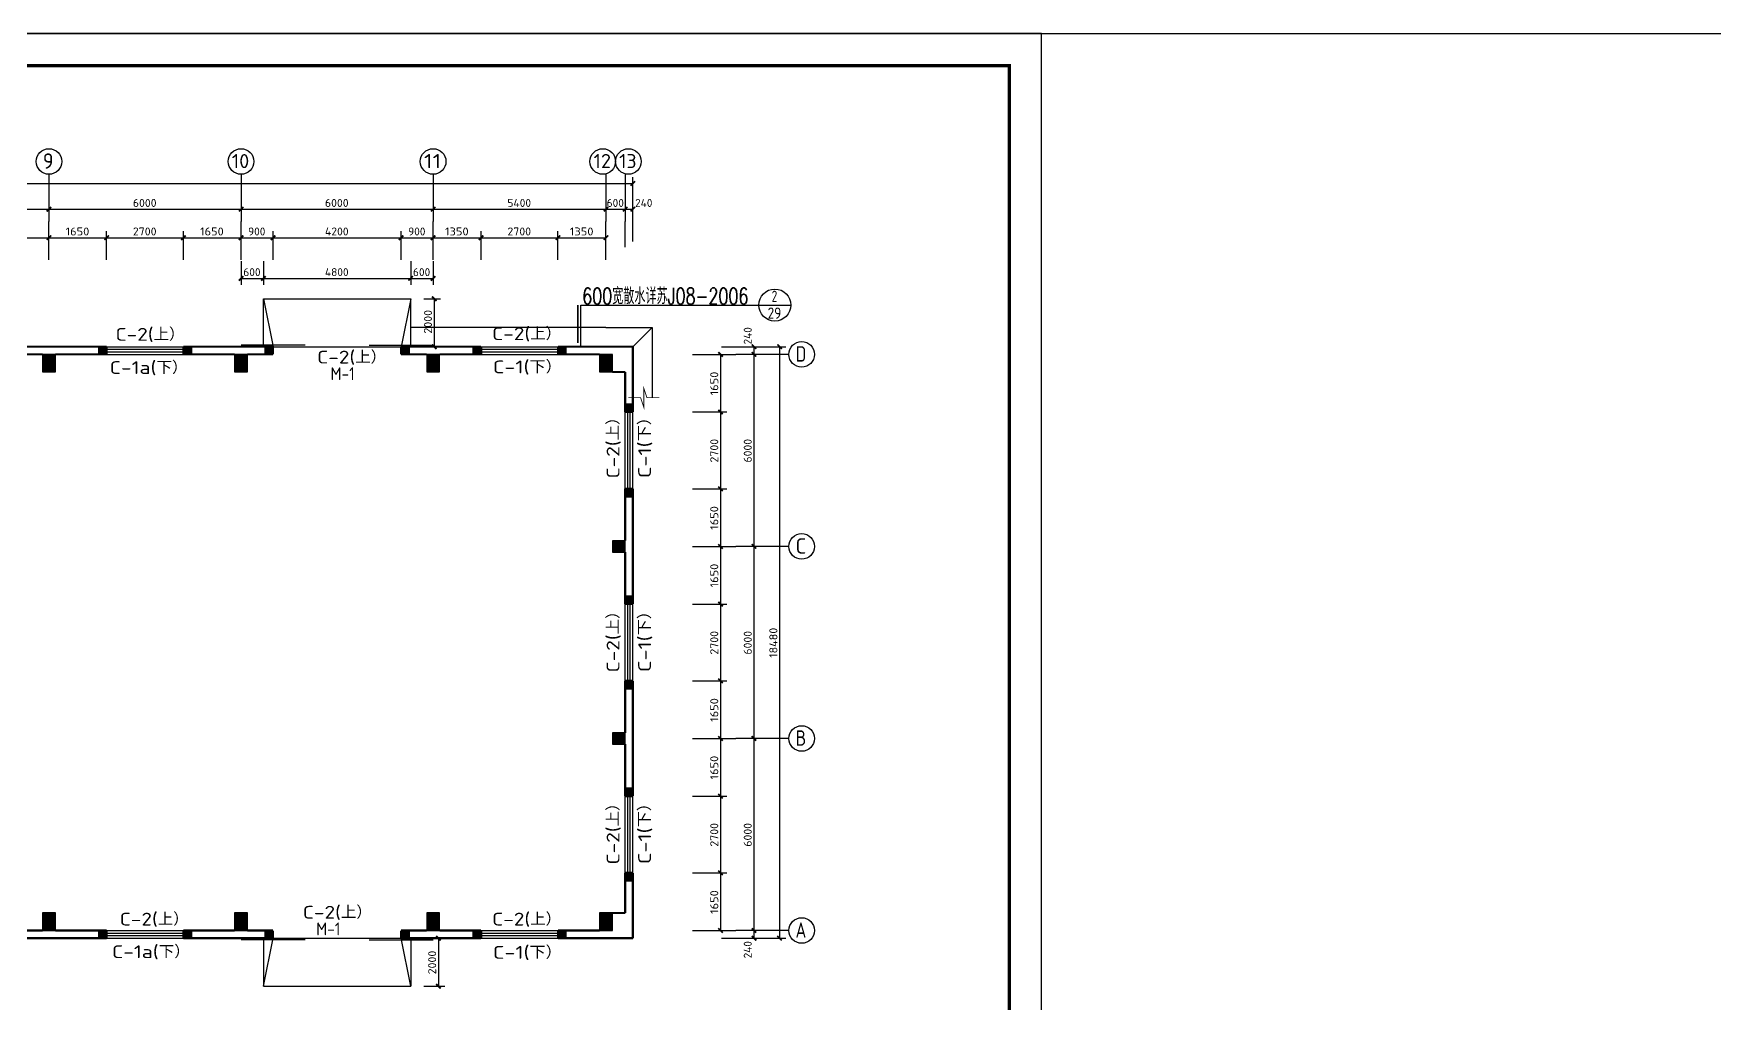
# Model space of a CAD drawing. Extents: x -165130 to 255370, y -346822 to 187778.
# Drawn here: x -112510 to -60005, y -198920 to -168622 of the extents above; entities that cross this region are included whole.
import ezdxf
from ezdxf.enums import TextEntityAlignment as Align

# ---------------------------------------------------------------- set-up
doc = ezdxf.new("R2010")
doc.units = 0
doc.header["$MEASUREMENT"] = 0
doc.linetypes.add('2', pattern=[38.000001, 30.000001, -3, 2, -3])
for name, color, linetype in [('18_7', 5, 'CONTINUOUS'), ('PUB_TITLE', 4, 'CONTINUOUS'), ('中文', 2, 'CONTINUOUS'), ('剖断线__粗线', 7, 'CONTINUOUS'), ('填充图案', 7, 'CONTINUOUS'), ('墙线__粗线', 7, 'CONTINUOUS'), ('尺寸线及数字', 253, 'CONTINUOUS'), ('层0', 253, 'CONTINUOUS'), ('折断线', 253, 'CONTINUOUS'), ('柱子', 7, 'CONTINUOUS'), ('柱子__填充', 253, 'CONTINUOUS'), ('自绘柱', 2, 'CONTINUOUS'), ('详图索引', 1, 'CONTINUOUS'), ('轴线__尺寸数字', 4, 'CONTINUOUS'), ('轴线__点划线', 94, '2'), ('轴线__轴线号和轴圈', 94, 'CONTINUOUS'), ('门窗', 5, 'CONTINUOUS'), ('门窗名称', 2, 'CONTINUOUS')]:
    doc.layers.add(name, color=color, linetype=linetype)
doc.styles.add('HZ', font='txt', dxfattribs={"width": 0.7, "height": 5, "bigfont": 'STF:宋体'})
doc.styles.get("Standard").update_dxf_attribs({"font": 'TSSDENG', "height": 3, "bigfont": 'TSSDCHN'})

# ---------------------------------------------------------------- blocks, each defined once
blk = doc.blocks.new('qar5gesfd')
at = {"layer": 'PUB_TITLE'}
blk.add_lwpolyline([(-86068, 153824), (-1968, 153824), (-1968, 213224), (-86068, 213224)], close=True, dxfattribs=at)
at = {"layer": 'PUB_TITLE', "const_width": 100}
blk.add_lwpolyline([(-83568, 154824), (-2968, 154824), (-2968, 212224), (-83568, 212224)], close=True, dxfattribs=at)

msp = doc.modelspace()

# ---------------------------------------------------------------- linework, layer by layer
at = {"layer": '18_7'}
for p, q in [((-104029.644, -178353.133, -625.1), (-106029.632, -178353.133, -625.1)), ((-102029.656, -178353.133, -625.1), (-100029.632, -178353.133, -625.1)), ((-104029.644, -196933.129, -625.1), (-106029.632, -196933.129, -625.1)), ((-102029.656, -196933.129, -625.1), (-100029.632, -196933.129, -625.1))]:
    msp.add_line(p, q, dxfattribs=at)
at = {"layer": '剖断线__粗线', "const_width": 52.5, "elevation": -625.1}
msp.add_lwpolyline([(-95514.031, -178292.26), (-95514.031, -177102.257)], dxfattribs=at)
at = {"layer": '填充图案'}
for points in [[(-110229.632, -178403.13, -625.1), (-110469.646, -178403.13, -625.1), (-110229.632, -178643.127, -625.1), (-110469.646, -178643.127, -625.1)], [(-107589.654, -178403.13, -625.1), (-107829.632, -178403.13, -625.1), (-107589.654, -178643.127, -625.1), (-107829.632, -178643.127, -625.1)], [(-105029.656, -178403.13, -625.1), (-105269.634, -178403.13, -625.1), (-105029.656, -178643.127, -625.1), (-105269.634, -178643.127, -625.1)], [(-100789.666, -178403.13, -625.1), (-101029.644, -178403.13, -625.1), (-100789.666, -178643.127, -625.1), (-101029.644, -178643.127, -625.1)], [(-98529.632, -178403.13, -625.1), (-98769.646, -178403.13, -625.1), (-98529.632, -178643.127, -625.1), (-98769.646, -178643.127, -625.1)], [(-95889.654, -178403.13, -625.1), (-96129.632, -178403.13, -625.1), (-95889.654, -178643.127, -625.1), (-96129.632, -178643.127, -625.1)], [(-93789.654, -180203.13, -625.1), (-94029.632, -180203.13, -625.1), (-93789.654, -180443.127, -625.1), (-94029.632, -180443.127, -625.1)], [(-93789.654, -182843.127, -625.1), (-94029.632, -182843.127, -625.1), (-93789.654, -183083.132, -625.1), (-94029.632, -183083.132, -625.1)], [(-93789.654, -186203.13, -625.1), (-94029.632, -186203.13, -625.1), (-93789.654, -186443.127, -625.1), (-94029.632, -186443.127, -625.1)], [(-93789.654, -188843.127, -625.1), (-94029.632, -188843.127, -625.1), (-93789.654, -189083.132, -625.1), (-94029.632, -189083.132, -625.1)], [(-93789.654, -192203.13, -625.1), (-94029.632, -192203.13, -625.1), (-93789.654, -192443.127, -625.1), (-94029.632, -192443.127, -625.1)], [(-93789.654, -194843.127, -625.1), (-94029.632, -194843.127, -625.1), (-93789.654, -195083.132, -625.1), (-94029.632, -195083.132, -625.1)], [(-110229.632, -196643.127, -625.1), (-110469.646, -196643.127, -625.1), (-110229.632, -196883.132, -625.1), (-110469.646, -196883.132, -625.1)], [(-107589.654, -196643.127, -625.1), (-107829.632, -196643.127, -625.1), (-107589.654, -196883.132, -625.1), (-107829.632, -196883.132, -625.1)], [(-105029.656, -196643.127, -625.1), (-105269.634, -196643.127, -625.1), (-105029.656, -196883.132, -625.1), (-105269.634, -196883.132, -625.1)], [(-100789.666, -196643.127, -625.1), (-101029.644, -196643.127, -625.1), (-100789.666, -196883.132, -625.1), (-101029.644, -196883.132, -625.1)], [(-98529.632, -196643.127, -625.1), (-98769.646, -196643.127, -625.1), (-98529.632, -196883.132, -625.1), (-98769.646, -196883.132, -625.1)], [(-95889.654, -196643.127, -625.1), (-96129.632, -196643.127, -625.1), (-95889.654, -196883.132, -625.1), (-96129.632, -196883.132, -625.1)]]:
    msp.add_solid(points, dxfattribs=at)
at = {"layer": '墙线__粗线', "const_width": 67.5, "elevation": -625.1}
for points in [[(-112029.632, -178403.13), (-113829.632, -178403.13)], [(-112029.632, -178403.13), (-110229.632, -178403.13)], [(-110469.646, -178643.127), (-110469.646, -178403.13)], [(-110229.632, -178643.127), (-110229.632, -178403.13)], [(-110229.632, -178643.127), (-110229.632, -178403.13)], [(-106029.632, -178403.13), (-107829.632, -178403.13)], [(-107829.632, -178643.127), (-107829.632, -178403.13)], [(-107829.632, -178643.127), (-107829.632, -178403.13)], [(-107589.654, -178643.127), (-107589.654, -178403.13)], [(-106029.632, -178403.13), (-105029.656, -178403.13)], [(-105269.634, -178643.127), (-105269.634, -178403.13)], [(-105029.656, -178643.127), (-105029.656, -178403.13)], [(-105029.656, -178643.127), (-105029.656, -178403.13)], [(-100029.632, -178403.13), (-101029.644, -178403.13)], [(-101029.644, -178643.127), (-101029.644, -178403.13)], [(-101029.644, -178643.127), (-101029.644, -178403.13)], [(-100789.666, -178643.127), (-100789.666, -178403.13)], [(-100029.632, -178403.13), (-98529.632, -178403.13)], [(-98769.646, -178643.127), (-98769.646, -178403.13)], [(-98529.632, -178643.127), (-98529.632, -178403.13)], [(-98529.632, -178643.127), (-98529.632, -178403.13)], [(-94629.632, -178403.13), (-96129.632, -178403.13)], [(-96129.632, -178643.127), (-96129.632, -178403.13)], [(-96129.632, -178643.127), (-96129.632, -178403.13)], [(-95889.654, -178643.127), (-95889.654, -178403.13)], [(-94629.632, -178403.13), (-93789.654, -178403.13)], [(-93789.654, -178403.13), (-93789.654, -180443.127)], [(-112229.656, -178643.127), (-113829.632, -178643.127)], [(-111829.644, -178643.127), (-110229.632, -178643.127)], [(-106229.656, -178643.127), (-107829.632, -178643.127)], [(-105829.644, -178643.127), (-105029.656, -178643.127)], [(-100229.656, -178643.127), (-101029.644, -178643.127)], [(-99829.644, -178643.127), (-98529.632, -178643.127)], [(-94829.656, -178643.127), (-96129.632, -178643.127)], [(-94429.644, -179193.13), (-94029.632, -179193.13)], [(-94029.632, -179193.13), (-94029.632, -180443.127)], [(-93789.654, -180203.13), (-94029.632, -180203.13)], [(-93789.654, -180443.127), (-94029.632, -180443.127)], [(-94029.632, -184468.133), (-94029.632, -182843.127)], [(-93789.654, -182843.127), (-94029.632, -182843.127)], [(-93789.654, -183083.132), (-94029.632, -183083.132)], [(-93789.654, -184643.127), (-93789.654, -182843.127)], [(-94029.632, -184818.13), (-94029.632, -186443.127)], [(-93789.654, -184643.127), (-93789.654, -186443.127)], [(-93789.654, -186203.13), (-94029.632, -186203.13)], [(-93789.654, -186443.127), (-94029.632, -186443.127)], [(-94029.632, -190468.133), (-94029.632, -188843.127)], [(-93789.654, -188843.127), (-94029.632, -188843.127)], [(-93789.654, -190643.127), (-93789.654, -188843.127)], [(-93789.654, -189083.132), (-94029.632, -189083.132)], [(-94029.632, -190818.13), (-94029.632, -192443.127)], [(-93789.654, -190643.127), (-93789.654, -192443.127)], [(-93789.654, -192203.13), (-94029.632, -192203.13)], [(-93789.654, -192443.127), (-94029.632, -192443.127)], [(-93789.654, -194843.127), (-94029.632, -194843.127)], [(-94029.632, -196093.133), (-94029.632, -194843.127)], [(-93789.654, -195083.132), (-94029.632, -195083.132)], [(-93789.654, -196883.132), (-93789.654, -194843.127)], [(-94429.644, -196093.133), (-94029.632, -196093.133)], [(-112229.656, -196643.127), (-113829.632, -196643.127)], [(-112029.632, -196883.132), (-113829.632, -196883.132)], [(-112029.632, -196883.132), (-110229.632, -196883.132)], [(-111829.644, -196643.127), (-110229.632, -196643.127)], [(-110469.646, -196883.132), (-110469.646, -196643.127)], [(-110229.632, -196883.132), (-110229.632, -196643.127)], [(-110229.632, -196883.132), (-110229.632, -196643.127)], [(-106229.656, -196643.127), (-107829.632, -196643.127)], [(-107829.632, -196883.132), (-107829.632, -196643.127)], [(-107829.632, -196883.132), (-107829.632, -196643.127)], [(-106029.632, -196883.132), (-107829.632, -196883.132)], [(-107589.654, -196883.132), (-107589.654, -196643.127)], [(-106029.632, -196883.132), (-105029.656, -196883.132)], [(-105829.644, -196643.127), (-105029.656, -196643.127)], [(-105269.634, -196883.132), (-105269.634, -196643.127)], [(-105029.656, -196883.132), (-105029.656, -196643.127)], [(-105029.656, -196883.132), (-105029.656, -196643.127)], [(-100229.656, -196643.127), (-101029.644, -196643.127)], [(-101029.644, -196883.132), (-101029.644, -196643.127)], [(-101029.644, -196883.132), (-101029.644, -196643.127)], [(-100029.632, -196883.132), (-101029.644, -196883.132)], [(-100789.666, -196883.132), (-100789.666, -196643.127)], [(-100029.632, -196883.132), (-98529.632, -196883.132)], [(-99829.644, -196643.127), (-98529.632, -196643.127)], [(-98769.646, -196883.132), (-98769.646, -196643.127)], [(-98529.632, -196883.132), (-98529.632, -196643.127)], [(-98529.632, -196883.132), (-98529.632, -196643.127)], [(-94829.656, -196643.127), (-96129.632, -196643.127)], [(-96129.632, -196883.132), (-96129.632, -196643.127)], [(-96129.632, -196883.132), (-96129.632, -196643.127)], [(-94629.632, -196883.132), (-96129.632, -196883.132)], [(-95889.654, -196883.132), (-95889.654, -196643.127)], [(-94629.632, -196883.132), (-93789.654, -196883.132)]]:
    msp.add_lwpolyline(points, dxfattribs=at)
at = {"layer": '尺寸线及数字', "color": 94}
for p, q in [((-112029.632, -175689.938, -625.1), (-112029.632, -174798.882, -625.1)), ((-110229.632, -175689.938, -625.1), (-110229.632, -174798.882, -625.1)), ((-107829.632, -175689.938, -625.1), (-107829.632, -174798.882, -625.1)), ((-106029.632, -175689.938, -625.1), (-106029.632, -174798.882, -625.1)), ((-106029.632, -175689.938, -625.1), (-106029.632, -174798.882, -625.1)), ((-105029.656, -175689.938, -625.1), (-105029.656, -174798.882, -625.1)), ((-101029.644, -175689.938, -625.1), (-101029.644, -174798.882, -625.1)), ((-100029.632, -175689.938, -625.1), (-100029.632, -174798.882, -625.1)), ((-98529.632, -175689.938, -625.1), (-98529.632, -174798.882, -625.1)), ((-96129.632, -175689.938, -625.1), (-96129.632, -174798.882, -625.1)), ((-94629.632, -175689.938, -625.1), (-94629.632, -174798.882, -625.1)), ((-113829.632, -174998.879, -625.1), (-112029.632, -174998.879, -625.1)), ((-112029.632, -174998.879, -625.1), (-110229.632, -174998.879, -625.1)), ((-110229.632, -174998.879, -625.1), (-107829.632, -174998.879, -625.1)), ((-107829.632, -174998.879, -625.1), (-106029.632, -174998.879, -625.1)), ((-106029.632, -174998.879, -625.1), (-105029.656, -174998.879, -625.1)), ((-105029.656, -174998.879, -625.1), (-101029.644, -174998.879, -625.1)), ((-101029.644, -174998.879, -625.1), (-100029.632, -174998.879, -625.1)), ((-100029.632, -174998.879, -625.1), (-98529.632, -174998.879, -625.1)), ((-98529.632, -174998.879, -625.1), (-96129.632, -174998.879, -625.1)), ((-96129.632, -174998.879, -625.1), (-94629.632, -174998.879, -625.1)), ((-106029.632, -175729.067, -625.1), (-106029.632, -176469.372, -625.1)), ((-105329.656, -175729.067, -625.1), (-105329.656, -176469.372, -625.1)), ((-100729.644, -175729.067, -625.1), (-100729.644, -176469.372, -625.1)), ((-100029.632, -175729.067, -625.1), (-100029.632, -176469.372, -625.1)), ((-106029.632, -176269.375, -625.1), (-105329.656, -176269.375, -625.1)), ((-105329.656, -176269.375, -625.1), (-100729.644, -176269.375, -625.1)), ((-100729.644, -176269.375, -625.1), (-100029.632, -176269.375, -625.1)), ((-100319.634, -176903.13, -625.1), (-99795.952, -176903.13, -625.1)), ((-99995.977, -176903.13, -625.1), (-99995.977, -178403.13, -625.1)), ((-100319.634, -178403.13, -625.1), (-99795.952, -178403.13, -625.1)), ((-91929.778, -178643.127, -625.1), (-90852.093, -178643.127, -625.1)), ((-91052.08, -178643.127, -625.1), (-91052.08, -180443.127, -625.1)), ((-91929.778, -180443.127, -625.1), (-90852.093, -180443.127, -625.1)), ((-91052.08, -180443.127, -625.1), (-91052.08, -182843.127, -625.1)), ((-91929.778, -182843.127, -625.1), (-90852.093, -182843.127, -625.1)), ((-91052.08, -182843.127, -625.1), (-91052.08, -184643.127, -625.1)), ((-91929.778, -184643.127, -625.1), (-90852.093, -184643.127, -625.1)), ((-91929.778, -184643.127, -625.1), (-90852.093, -184643.127, -625.1)), ((-91052.08, -184643.127, -625.1), (-91052.08, -186443.127, -625.1)), ((-91929.778, -186443.127, -625.1), (-90852.093, -186443.127, -625.1)), ((-91052.08, -186443.127, -625.1), (-91052.08, -188843.127, -625.1)), ((-91929.778, -188843.127, -625.1), (-90852.093, -188843.127, -625.1)), ((-91052.08, -188843.127, -625.1), (-91052.08, -190643.127, -625.1)), ((-91929.778, -190643.127, -625.1), (-90852.093, -190643.127, -625.1)), ((-91929.778, -190643.127, -625.1), (-90852.093, -190643.127, -625.1)), ((-91052.08, -190643.127, -625.1), (-91052.08, -192443.127, -625.1)), ((-91929.778, -192443.127, -625.1), (-90852.093, -192443.127, -625.1)), ((-91052.08, -192443.127, -625.1), (-91052.08, -194843.127, -625.1)), ((-91929.778, -194843.127, -625.1), (-90852.093, -194843.127, -625.1)), ((-91052.08, -194843.127, -625.1), (-91052.08, -196643.127, -625.1)), ((-100322.71, -196883.132, -625.1), (-99664.336, -196883.132, -625.1)), ((-99864.324, -196883.132, -625.1), (-99864.324, -198383.132, -625.1)), ((-91929.778, -196643.127, -625.1), (-90852.093, -196643.127, -625.1)), ((-100322.71, -198383.132, -625.1), (-99664.336, -198383.132, -625.1))]:
    msp.add_line(p, q, dxfattribs=at)
at = {"layer": '尺寸线及数字', "color": 94, "const_width": 54, "elevation": -625.1}
for points in [[(-112099.651, -175068.88), (-111959.649, -174928.878)], [(-112099.651, -175068.88), (-111959.649, -174928.878)], [(-110299.651, -175068.88), (-110159.649, -174928.878)], [(-110299.651, -175068.88), (-110159.649, -174928.878)], [(-107899.651, -175068.88), (-107759.649, -174928.878)], [(-106099.651, -175068.88), (-105959.649, -174928.878)], [(-106099.651, -175068.88), (-105959.649, -174928.878)], [(-105099.639, -175068.88), (-104959.637, -174928.878)], [(-101099.663, -175068.88), (-100959.661, -174928.878)], [(-100099.651, -175068.88), (-99959.649, -174928.878)], [(-100099.651, -175068.88), (-99959.649, -174928.878)], [(-98599.651, -175068.88), (-98459.649, -174928.878)], [(-98599.651, -175068.88), (-98459.649, -174928.878)], [(-96199.651, -175068.88), (-96059.649, -174928.878)], [(-94699.651, -175068.88), (-94559.649, -174928.878)], [(-106099.651, -176339.376), (-105959.649, -176199.374)], [(-105399.639, -176339.376), (-105259.637, -176199.374)], [(-100799.663, -176339.376), (-100659.661, -176199.374)], [(-100099.651, -176339.376), (-99959.649, -176199.374)], [(-99925.957, -176973.132), (-100065.96, -176833.129)], [(-99925.957, -178473.132), (-100065.96, -178333.129)], [(-90982.098, -178713.128), (-91122.1, -178573.135)], [(-90982.098, -180513.128), (-91122.1, -180373.135)], [(-90982.098, -182913.137), (-91122.1, -182773.135)], [(-90982.098, -184713.128), (-91122.1, -184573.135)], [(-90982.098, -184713.128), (-91122.1, -184573.135)], [(-90982.098, -186513.128), (-91122.1, -186373.135)], [(-90982.098, -188913.137), (-91122.1, -188773.135)], [(-90982.098, -190713.128), (-91122.1, -190573.135)], [(-90982.098, -190713.128), (-91122.1, -190573.135)], [(-90982.098, -192513.128), (-91122.1, -192373.135)], [(-90982.098, -194913.137), (-91122.1, -194773.135)], [(-99794.341, -196953.133), (-99934.344, -196813.131)], [(-90982.098, -196713.128), (-91122.1, -196573.135)], [(-99794.341, -198453.133), (-99934.344, -198313.131)]]:
    msp.add_lwpolyline(points, dxfattribs=at)
at = {"layer": '折断线', "const_width": 27, "elevation": -625.1}
msp.add_lwpolyline([(-93930.132, -179996.45), (-93549.09, -179996.45), (-93449.077, -180296.45), (-93449.077, -179696.45), (-93349.102, -179996.45), (-92968.023, -179996.45)], dxfattribs=at)
at = {"layer": '柱子', "color": 2, "elevation": -625.1}
for points in [[(-112229.656, -178643.127), (-112229.656, -179193.13), (-111829.644, -179193.13), (-111829.644, -178643.127), (-112229.656, -178643.127), (-112229.656, -179193.13)], [(-106229.656, -178643.127), (-106229.656, -179193.13), (-105829.644, -179193.13), (-105829.644, -178643.127), (-106229.656, -178643.127), (-106229.656, -179193.13)], [(-100229.656, -178643.127), (-100229.656, -179193.13), (-99829.644, -179193.13), (-99829.644, -178643.127), (-100229.656, -178643.127), (-100229.656, -179193.13)], [(-94829.656, -178643.127), (-94829.656, -179193.13), (-94429.644, -179193.13), (-94429.644, -178643.127), (-94829.656, -178643.127), (-94829.656, -179193.13)], [(-94429.644, -184818.13), (-94029.632, -184818.13), (-94029.632, -184468.133), (-94429.644, -184468.133), (-94429.644, -184818.13), (-94029.632, -184818.13)], [(-94429.644, -190818.13), (-94029.632, -190818.13), (-94029.632, -190468.133), (-94429.644, -190468.133), (-94429.644, -190818.13), (-94029.632, -190818.13)], [(-112229.656, -196093.133), (-112229.656, -196643.127), (-111829.644, -196643.127), (-111829.644, -196093.133), (-112229.656, -196093.133), (-112229.656, -196643.127)], [(-106229.656, -196093.133), (-106229.656, -196643.127), (-105829.644, -196643.127), (-105829.644, -196093.133), (-106229.656, -196093.133), (-106229.656, -196643.127)], [(-100229.656, -196093.133), (-100229.656, -196643.127), (-99829.644, -196643.127), (-99829.644, -196093.133), (-100229.656, -196093.133), (-100229.656, -196643.127)], [(-94829.656, -196093.133), (-94829.656, -196643.127), (-94429.644, -196643.127), (-94429.644, -196093.133), (-94829.656, -196093.133), (-94829.656, -196643.127)]]:
    msp.add_lwpolyline(points, dxfattribs=at)
at = {"layer": '柱子__填充'}
for points in [[(-112229.656, -178643.127, -625.1), (-111829.644, -178643.127, -625.1), (-112229.656, -179193.13, -625.1), (-111829.644, -179193.13, -625.1)], [(-106229.656, -178643.127, -625.1), (-105829.644, -178643.127, -625.1), (-106229.656, -179193.13, -625.1), (-105829.644, -179193.13, -625.1)], [(-100229.656, -178643.127, -625.1), (-99829.644, -178643.127, -625.1), (-100229.656, -179193.13, -625.1), (-99829.644, -179193.13, -625.1)], [(-94829.656, -178643.127, -625.1), (-94429.644, -178643.127, -625.1), (-94829.656, -179193.13, -625.1), (-94429.644, -179193.13, -625.1)], [(-94429.644, -184818.13, -625.1), (-94429.644, -184468.133, -625.1), (-94029.632, -184818.13, -625.1), (-94029.632, -184468.133, -625.1)], [(-94429.644, -190818.13, -625.1), (-94429.644, -190468.133, -625.1), (-94029.632, -190818.13, -625.1), (-94029.632, -190468.133, -625.1)], [(-112229.656, -196093.133, -625.1), (-111829.644, -196093.133, -625.1), (-112229.656, -196643.127, -625.1), (-111829.644, -196643.127, -625.1)], [(-106229.656, -196093.133, -625.1), (-105829.644, -196093.133, -625.1), (-106229.656, -196643.127, -625.1), (-105829.644, -196643.127, -625.1)], [(-100229.656, -196093.133, -625.1), (-99829.644, -196093.133, -625.1), (-100229.656, -196643.127, -625.1), (-99829.644, -196643.127, -625.1)], [(-94829.656, -196093.133, -625.1), (-94429.644, -196093.133, -625.1), (-94829.656, -196643.127, -625.1), (-94429.644, -196643.127, -625.1)]]:
    msp.add_solid(points, dxfattribs=at)
at = {"layer": '自绘柱'}
for p, q in [((-105329.656, -178403.13, -625.1), (-105329.656, -176903.13, -625.1)), ((-105329.656, -176903.13, -625.1), (-105029.656, -178403.13, -625.1)), ((-105329.656, -176903.13, -625.1), (-100729.644, -176903.13, -625.1)), ((-100729.644, -176903.13, -625.1), (-101029.644, -178403.13, -625.1)), ((-100729.644, -178403.13, -625.1), (-100729.644, -176903.13, -625.1)), ((-94629.632, -177803.13, -625.1), (-100729.644, -177803.13, -625.1)), ((-94629.632, -177803.13, -625.1), (-93189.654, -177803.13, -625.1)), ((-93789.654, -178403.13, -625.1), (-93189.654, -177803.13, -625.1)), ((-93189.654, -177803.13, -625.1), (-93189.654, -179996.45, -625.1)), ((-105029.656, -178403.13, -625.1), (-101029.644, -178403.13, -625.1)), ((-105329.656, -196883.132, -625.1), (-105329.656, -198383.132, -625.1)), ((-105329.656, -198383.132, -625.1), (-105029.656, -196883.132, -625.1)), ((-105029.656, -196883.132, -625.1), (-101029.644, -196883.132, -625.1)), ((-100729.644, -198383.132, -625.1), (-101029.644, -196883.132, -625.1)), ((-100729.644, -196883.132, -625.1), (-100729.644, -198383.132, -625.1)), ((-105329.656, -198383.132, -625.1), (-100729.644, -198383.132, -625.1))]:
    msp.add_line(p, q, dxfattribs=at)
at = {"layer": '详图索引'}
for p, q in [((-95414.019, -178392.254, -625.1), (-95414.019, -177101.754, -625.1)), ((-95414.019, -177101.754, -625.1), (-89854.021, -177101.754, -625.1)), ((-89854.021, -177101.754, -625.1), (-88854.009, -177101.754, -625.1))]:
    msp.add_line(p, q, dxfattribs=at)
msp.add_circle((-89354.034, -177101.754, -625.1), 500, dxfattribs=at)
at = {"layer": '轴线__尺寸数字', "color": 94}
for p, q in [((-93789.654, -175116.543, -625.1), (-93789.654, -173106.649, -625.1)), ((-154269.646, -173306.646, -625.1), (-93789.654, -173306.646, -625.1)), ((-93789.654, -173316.643, -625.1), (-93789.654, -173306.646, -625.1)), ((-118029.632, -174106.643, -625.1), (-112029.632, -174106.643, -625.1)), ((-112029.632, -174116.65, -625.1), (-112029.632, -174106.643, -625.1)), ((-112029.632, -174106.643, -625.1), (-106029.632, -174106.643, -625.1)), ((-112029.632, -174116.65, -625.1), (-112029.632, -174106.643, -625.1)), ((-106029.632, -174116.65, -625.1), (-106029.632, -174106.643, -625.1)), ((-106029.632, -174106.643, -625.1), (-100029.632, -174106.643, -625.1)), ((-106029.632, -174116.65, -625.1), (-106029.632, -174106.643, -625.1)), ((-100029.632, -174116.65, -625.1), (-100029.632, -174106.643, -625.1)), ((-100029.632, -174106.643, -625.1), (-94629.632, -174106.643, -625.1)), ((-100029.632, -174116.65, -625.1), (-100029.632, -174106.643, -625.1)), ((-94629.632, -174116.65, -625.1), (-94629.632, -174106.643, -625.1)), ((-94629.632, -174106.643, -625.1), (-94029.632, -174106.643, -625.1)), ((-94629.632, -174116.65, -625.1), (-94629.632, -174106.643, -625.1)), ((-94029.632, -174116.65, -625.1), (-94029.632, -174106.643, -625.1)), ((-94029.632, -174106.643, -625.1), (-93789.654, -174106.643, -625.1)), ((-91016.228, -178403.13, -625.1), (-89006.353, -178403.13, -625.1)), ((-90006.328, -178403.13, -625.1), (-90006.328, -178643.127, -625.1)), ((-89216.338, -178403.13, -625.1), (-89206.341, -178403.13, -625.1)), ((-89206.341, -178403.13, -625.1), (-89206.341, -196883.132, -625.1)), ((-90016.326, -178643.127, -625.1), (-90006.328, -178643.127, -625.1)), ((-90006.328, -178643.127, -625.1), (-90006.328, -184643.127, -625.1)), ((-90016.326, -184643.127, -625.1), (-90006.328, -184643.127, -625.1)), ((-90016.326, -184643.127, -625.1), (-90006.328, -184643.127, -625.1)), ((-90006.328, -184643.127, -625.1), (-90006.328, -190643.127, -625.1)), ((-90016.326, -190643.127, -625.1), (-90006.328, -190643.127, -625.1)), ((-90016.326, -190643.127, -625.1), (-90006.328, -190643.127, -625.1)), ((-90006.328, -190643.127, -625.1), (-90006.328, -196643.127, -625.1)), ((-91016.228, -196883.132, -625.1), (-89006.353, -196883.132, -625.1)), ((-90016.326, -196643.127, -625.1), (-90006.328, -196643.127, -625.1)), ((-90006.328, -196643.127, -625.1), (-90006.328, -196883.132, -625.1)), ((-89216.338, -196883.132, -625.1), (-89206.341, -196883.132, -625.1))]:
    msp.add_line(p, q, dxfattribs=at)
at = {"layer": '轴线__尺寸数字', "color": 94, "const_width": 54, "elevation": -625.1}
for points in [[(-93859.637, -173376.647), (-93719.634, -173236.645)], [(-112099.651, -174176.644), (-111959.649, -174036.642)], [(-112099.651, -174176.644), (-111959.649, -174036.642)], [(-106099.651, -174176.644), (-105959.649, -174036.642)], [(-106099.651, -174176.644), (-105959.649, -174036.642)], [(-100099.651, -174176.644), (-99959.649, -174036.642)], [(-100099.651, -174176.644), (-99959.649, -174036.642)], [(-94699.651, -174176.644), (-94559.649, -174036.642)], [(-94699.651, -174176.644), (-94559.649, -174036.642)], [(-94099.651, -174176.644), (-93959.649, -174036.642)], [(-93859.637, -174176.644), (-93719.634, -174036.642)], [(-89936.346, -178473.132), (-90076.348, -178333.129)], [(-89136.321, -178473.132), (-89276.324, -178333.129)], [(-89936.346, -178713.128), (-90076.348, -178573.135)], [(-89936.346, -184713.128), (-90076.348, -184573.135)], [(-89936.346, -184713.128), (-90076.348, -184573.135)], [(-89936.346, -190713.128), (-90076.348, -190573.135)], [(-89936.346, -190713.128), (-90076.348, -190573.135)], [(-89936.346, -196713.128), (-90076.348, -196573.135)], [(-89936.346, -196953.133), (-90076.348, -196813.131)], [(-89136.321, -196953.142), (-89276.324, -196813.122)]]:
    msp.add_lwpolyline(points, dxfattribs=at)
at = {"layer": '轴线__点划线'}
for p, q in [((-112029.632, -173016.643, -625.1), (-112029.632, -174116.65, -625.1)), ((-106029.632, -173016.643, -625.1), (-106029.632, -174116.65, -625.1)), ((-100029.632, -173016.643, -625.1), (-100029.632, -174116.65, -625.1)), ((-94629.632, -173016.643, -625.1), (-94629.632, -174116.65, -625.1)), ((-94029.632, -173016.643, -625.1), (-94029.632, -174116.65, -625.1)), ((-112029.632, -174116.65, -625.1), (-112029.632, -174491.174, -625.1)), ((-112029.632, -174116.65, -625.1), (-112029.632, -174491.174, -625.1)), ((-106029.632, -174116.65, -625.1), (-106029.632, -174491.174, -625.1)), ((-106029.632, -174116.65, -625.1), (-106029.632, -174491.174, -625.1)), ((-100029.632, -174116.65, -625.1), (-100029.632, -174491.174, -625.1)), ((-100029.632, -174116.65, -625.1), (-100029.632, -174491.174, -625.1)), ((-94629.632, -174116.65, -625.1), (-94629.632, -174491.174, -625.1)), ((-94629.632, -174116.65, -625.1), (-94629.632, -174491.174, -625.1)), ((-94029.632, -174116.65, -625.1), (-94029.632, -174491.174, -625.1)), ((-94029.632, -174116.65, -625.1), (-94029.632, -174491.174, -625.1)), ((-112029.632, -175291.17, -625.1), (-112029.632, -174491.174, -625.1)), ((-106029.632, -175291.17, -625.1), (-106029.632, -174491.174, -625.1)), ((-100029.632, -175291.17, -625.1), (-100029.632, -174491.174, -625.1)), ((-94629.632, -175291.17, -625.1), (-94629.632, -174491.174, -625.1)), ((-94029.632, -175291.17, -625.1), (-94029.632, -174491.174, -625.1)), ((-91378.081, -178643.127, -625.1), (-90578.094, -178643.127, -625.1)), ((-90016.326, -178643.127, -625.1), (-90578.094, -178643.127, -625.1)), ((-90016.326, -178643.127, -625.1), (-90578.094, -178643.127, -625.1)), ((-88916.338, -178643.127, -625.1), (-90016.326, -178643.127, -625.1)), ((-91378.081, -184643.127, -625.1), (-90578.094, -184643.127, -625.1)), ((-90016.326, -184643.127, -625.1), (-90578.094, -184643.127, -625.1)), ((-90016.326, -184643.127, -625.1), (-90578.094, -184643.127, -625.1)), ((-88916.338, -184643.127, -625.1), (-90016.326, -184643.127, -625.1)), ((-91378.081, -190643.127, -625.1), (-90578.094, -190643.127, -625.1)), ((-90016.326, -190643.127, -625.1), (-90578.094, -190643.127, -625.1)), ((-90016.326, -190643.127, -625.1), (-90578.094, -190643.127, -625.1)), ((-88916.338, -190643.127, -625.1), (-90016.326, -190643.127, -625.1)), ((-91378.081, -196643.127, -625.1), (-90578.094, -196643.127, -625.1)), ((-90016.326, -196643.127, -625.1), (-90578.094, -196643.127, -625.1)), ((-90016.326, -196643.127, -625.1), (-90578.094, -196643.127, -625.1)), ((-88916.338, -196643.127, -625.1), (-90016.326, -196643.127, -625.1))]:
    msp.add_line(p, q, dxfattribs=at)
at = {"layer": '轴线__轴线号和轴圈'}
for centre in [(-112029.632, -172616.65, -625.1), (-106029.632, -172616.65, -625.1), (-100029.632, -172616.65, -625.1), (-94729.644, -172616.65, -625.1), (-93929.656, -172616.65, -625.1), (-88516.326, -178643.127, -625.1), (-88516.326, -184643.127, -625.1), (-88516.326, -190643.127, -625.1), (-88516.326, -196643.127, -625.1)]:
    msp.add_circle(centre, 400, dxfattribs=at)
at = {"layer": '门窗'}
for p, q in [((-110229.632, -178403.13, -625.1), (-107829.632, -178403.13, -625.1)), ((-110229.632, -178483.129, -625.1), (-107829.632, -178483.129, -625.1)), ((-98529.632, -178403.13, -625.1), (-96129.632, -178403.13, -625.1)), ((-98529.632, -178483.129, -625.1), (-96129.632, -178483.129, -625.1)), ((-110229.632, -178563.128, -625.1), (-107829.632, -178563.128, -625.1)), ((-110229.632, -178643.127, -625.1), (-107829.632, -178643.127, -625.1)), ((-98529.632, -178563.128, -625.1), (-96129.632, -178563.128, -625.1)), ((-98529.632, -178643.127, -625.1), (-96129.632, -178643.127, -625.1)), ((-94029.632, -182843.127, -625.1), (-94029.632, -180443.127, -625.1)), ((-93949.651, -182843.127, -625.1), (-93949.651, -180443.127, -625.1)), ((-93869.634, -182843.127, -625.1), (-93869.634, -180443.127, -625.1)), ((-93789.654, -182843.127, -625.1), (-93789.654, -180443.127, -625.1)), ((-94029.632, -188843.127, -625.1), (-94029.632, -186443.127, -625.1)), ((-93949.651, -188843.127, -625.1), (-93949.651, -186443.127, -625.1)), ((-93869.634, -188843.127, -625.1), (-93869.634, -186443.127, -625.1)), ((-93789.654, -188843.127, -625.1), (-93789.654, -186443.127, -625.1)), ((-94029.632, -194843.127, -625.1), (-94029.632, -192443.127, -625.1)), ((-93949.651, -194843.127, -625.1), (-93949.651, -192443.127, -625.1)), ((-93869.634, -194843.127, -625.1), (-93869.634, -192443.127, -625.1)), ((-93789.654, -194843.127, -625.1), (-93789.654, -192443.127, -625.1)), ((-110229.632, -196643.127, -625.1), (-107829.632, -196643.127, -625.1)), ((-110229.632, -196723.135, -625.1), (-107829.632, -196723.135, -625.1)), ((-110229.632, -196803.133, -625.1), (-107829.632, -196803.133, -625.1)), ((-110229.632, -196883.132, -625.1), (-107829.632, -196883.132, -625.1)), ((-98529.632, -196643.127, -625.1), (-96129.632, -196643.127, -625.1)), ((-98529.632, -196723.135, -625.1), (-96129.632, -196723.135, -625.1)), ((-98529.632, -196803.133, -625.1), (-96129.632, -196803.133, -625.1)), ((-98529.632, -196883.132, -625.1), (-96129.632, -196883.132, -625.1))]:
    msp.add_line(p, q, dxfattribs=at)

# ---------------------------------------------------------------- block references
at = {"layer": '层0', "xscale": 5, "yscale": 5, "zscale": 5}
msp.add_blockref('qar5gesfd', (265210.681, -937742.598, -625.1), dxfattribs=at)
at = {"layer": '层0'}
msp.add_blockref('qar5gesfd', (-79061.762, -381845.973, -625.1), dxfattribs=at)

# ---------------------------------------------------------------- texts
at = {"layer": '中文', "style": 'HZ', "width": 0.683043}
msp.add_text('600宽散水详苏J08-2006', height=505.75, dxfattribs=at).set_placement((-95368.792, -177074.078, -625.1), (-90181.267, -177074.078, -625.1), align=Align.FIT)
at = {"layer": '尺寸线及数字', "color": 94}
for s, width, p, p2 in [('1650', 1.099432, (-111509.649, -174928.878, -625.1), (-110769.646, -174928.878, -625.1)), ('2700', 1.040003, (-109409.649, -174928.878, -625.1), (-108669.646, -174928.878, -625.1)), ('1650', 1.099432, (-107309.649, -174928.878, -625.1), (-106569.646, -174928.878, -625.1)), ('900', 1.040028, (-105809.649, -174928.878, -625.1), (-105269.634, -174928.878, -625.1)), ('4200', 1.040003, (-103409.649, -174928.878, -625.1), (-102669.646, -174928.878, -625.1)), ('900', 1.040028, (-100809.661, -174928.878, -625.1), (-100269.646, -174928.878, -625.1)), ('1350', 1.099432, (-99659.649, -174928.878, -625.1), (-98919.646, -174928.878, -625.1)), ('2700', 1.040003, (-97709.649, -174928.878, -625.1), (-96969.646, -174928.878, -625.1)), ('1350', 1.099432, (-95759.649, -174928.878, -625.1), (-95019.646, -174928.878, -625.1)), ('600', 1.040028, (-105959.649, -176199.374, -625.1), (-105419.634, -176199.374, -625.1)), ('4800', 1.040003, (-103409.649, -176199.374, -625.1), (-102669.646, -176199.374, -625.1)), ('600', 1.040028, (-100659.661, -176199.374, -625.1), (-100119.646, -176199.374, -625.1))]:
    msp.add_text(s, height=250, dxfattribs=dict(at, width=width)).set_placement(p, p2, align=Align.FIT)
for s, width, p, p2 in [('2000', 1.039991, (-100065.96, -177994.064, -625.1), (-100065.96, -177254.07, -625.1)), ('1650', 1.099432, (-91122.1, -179923.135, -625.1), (-91122.1, -179183.132, -625.1)), ('2700', 1.040003, (-91122.1, -182023.135, -625.1), (-91122.1, -181283.132, -625.1)), ('1650', 1.099432, (-91122.1, -184123.135, -625.1), (-91122.1, -183383.132, -625.1)), ('1650', 1.099432, (-91122.1, -185923.135, -625.1), (-91122.1, -185183.132, -625.1)), ('2700', 1.040003, (-91122.1, -188023.135, -625.1), (-91122.1, -187283.132, -625.1)), ('1650', 1.099432, (-91122.1, -190123.135, -625.1), (-91122.1, -189383.132, -625.1)), ('1650', 1.099432, (-91122.1, -191923.135, -625.1), (-91122.1, -191183.132, -625.1)), ('2700', 1.040003, (-91122.1, -194023.135, -625.1), (-91122.1, -193283.132, -625.1)), ('1650', 1.099432, (-91122.1, -196123.135, -625.1), (-91122.1, -195383.132, -625.1)), ('2000', 1.040003, (-99934.344, -198013.131, -625.1), (-99934.344, -197273.128, -625.1))]:
    msp.add_text(s, height=250, rotation=90, dxfattribs=dict(at, width=width)).set_placement(p, p2, align=Align.FIT)
at = {"layer": '详图索引'}
for s, width, p, p2 in [('2', 0.928442, (-89454.009, -177003.756, -625.1), (-89279.034, -177003.756, -625.1)), ('29', 0.956765, (-89579.034, -177528.756, -625.1), (-89154.009, -177528.756, -625.1))]:
    msp.add_text(s, height=350, dxfattribs=dict(at, width=width)).set_placement(p, p2, align=Align.FIT)
at = {"layer": '轴线__尺寸数字', "color": 94}
for s, width, p, p2 in [('6000', 1.040003, (-109409.649, -174036.642, -625.1), (-108669.646, -174036.642, -625.1)), ('6000', 1.040003, (-103409.649, -174036.642, -625.1), (-102669.646, -174036.642, -625.1)), ('5400', 1.040003, (-97709.649, -174036.642, -625.1), (-96969.646, -174036.642, -625.1)), ('600', 1.039958, (-94609.637, -174036.642, -625.1), (-94069.659, -174036.642, -625.1)), ('240', 1.039958, (-93719.634, -174036.642, -625.1), (-93179.656, -174036.642, -625.1))]:
    msp.add_text(s, height=250, dxfattribs=dict(at, width=width)).set_placement(p, p2, align=Align.FIT)
for s, width, p, p2 in [('240', 1.039993, (-90076.348, -178333.129, -625.1), (-90076.348, -177793.133, -625.1)), ('6000', 1.040003, (-90076.348, -182023.135, -625.1), (-90076.348, -181283.132, -625.1)), ('6000', 1.040003, (-90076.348, -188023.135, -625.1), (-90076.348, -187283.132, -625.1)), ('18480', 1.086221, (-89276.324, -188123.128, -625.1), (-89276.324, -187183.129, -625.1)), ('6000', 1.040003, (-90076.348, -194023.135, -625.1), (-90076.348, -193283.132, -625.1)), ('240', 1.040011, (-90076.348, -197513.134, -625.1), (-90076.348, -196973.128, -625.1))]:
    msp.add_text(s, height=250, rotation=90, dxfattribs=dict(at, width=width)).set_placement(p, p2, align=Align.FIT)
at = {"layer": '轴线__轴线号和轴圈'}
for s, height, width, p, p2 in [('9', 480, 1.399994, (-112221.636, -172842.245, -625.1), (-111885.638, -172842.245, -625.1)), ('10', 440, 1.071528, (-106317.657, -172823.44, -625.1), (-105773.65, -172823.44, -625.1)), ('11', 440, 1.530754, (-100317.657, -172823.44, -625.1), (-99773.65, -172823.44, -625.1)), ('12', 440, 1.071455, (-95017.632, -172823.44, -625.1), (-94473.662, -172823.44, -625.1)), ('13', 440, 1.071528, (-94217.644, -172823.44, -625.1), (-93673.638, -172823.44, -625.1)), ('D', 480, 1.299994, (-88708.33, -178868.731, -625.1), (-88372.332, -178868.731, -625.1)), ('C', 480, 1.213328, (-88708.33, -184868.731, -625.1), (-88372.332, -184868.731, -625.1)), ('B', 480, 1.299994, (-88708.33, -190868.731, -625.1), (-88372.332, -190868.731, -625.1)), ('A', 480, 1.137495, (-88708.33, -196868.731, -625.1), (-88372.332, -196868.731, -625.1))]:
    msp.add_text(s, height=height, dxfattribs=dict(at, width=width)).set_placement(p, p2, align=Align.FIT)
at = {"layer": '门窗名称'}
for s, width, p, p2 in [('C-2(上）', 1.174845, (-109951.641, -178217.04, -625.1), (-107795.647, -178217.04, -625.1)), ('C-2(上）', 1.174865, (-98187.664, -178197.036, -625.1), (-96031.634, -178197.036, -625.1)), ('C-2(上）', 1.174845, (-103653.582, -178928.716, -625.1), (-101497.588, -178928.716, -625.1)), ('C-1a(下）', 1.179147, (-110134.051, -179255.285, -625.1), (-107698.052, -179255.285, -625.1)), ('C-1(下）', 1.215609, (-98166.094, -179235.29, -625.1), (-96010.1, -179235.29, -625.1)), ('M-1', 0.893548, (-103234.087, -179446.905, -625.1), (-102478.008, -179446.905, -625.1)), ('C-2(上）', 1.174725, (-104100.982, -196272.942, -625.1), (-101945.208, -196272.942, -625.1)), ('C-2(上）', 1.174845, (-109821.636, -196487.038, -625.1), (-107665.642, -196487.038, -625.1)), ('C-2(上）', 1.174865, (-98187.664, -196487.038, -625.1), (-96031.634, -196487.038, -625.1)), ('M-1', 0.893461, (-103681.56, -196791.131, -625.1), (-102925.555, -196791.131, -625.1)), ('C-1a(下）', 1.179147, (-110062.859, -197505.27, -625.1), (-107626.861, -197505.27, -625.1)), ('C-1(下）', 1.215609, (-98166.094, -197525.283, -625.1), (-96010.1, -197525.283, -625.1))]:
    msp.add_text(s, height=400, dxfattribs=dict(at, width=width)).set_placement(p, p2, align=Align.FIT)
for s, width, p, p2 in [('C-2(上）', 1.174845, (-94208.526, -182520.76, -625.1), (-94208.526, -180364.767, -625.1)), ('C-1(下）', 1.215614, (-93223.601, -182509.866, -625.1), (-93223.601, -180353.863, -625.1)), ('C-2(上）', 1.17485, (-94208.526, -188580.764, -625.1), (-94208.526, -186424.761, -625.1)), ('C-1(下）', 1.215614, (-93223.601, -188569.869, -625.1), (-93223.601, -186413.866, -625.1)), ('C-2(上）', 1.17485, (-94208.526, -194580.764, -625.1), (-94208.526, -192424.761, -625.1)), ('C-1(下）', 1.215614, (-93223.601, -194569.869, -625.1), (-93223.601, -192413.866, -625.1))]:
    msp.add_text(s, height=400, rotation=90, dxfattribs=dict(at, width=width)).set_placement(p, p2, align=Align.FIT)

doc.saveas('drawing.dxf')
